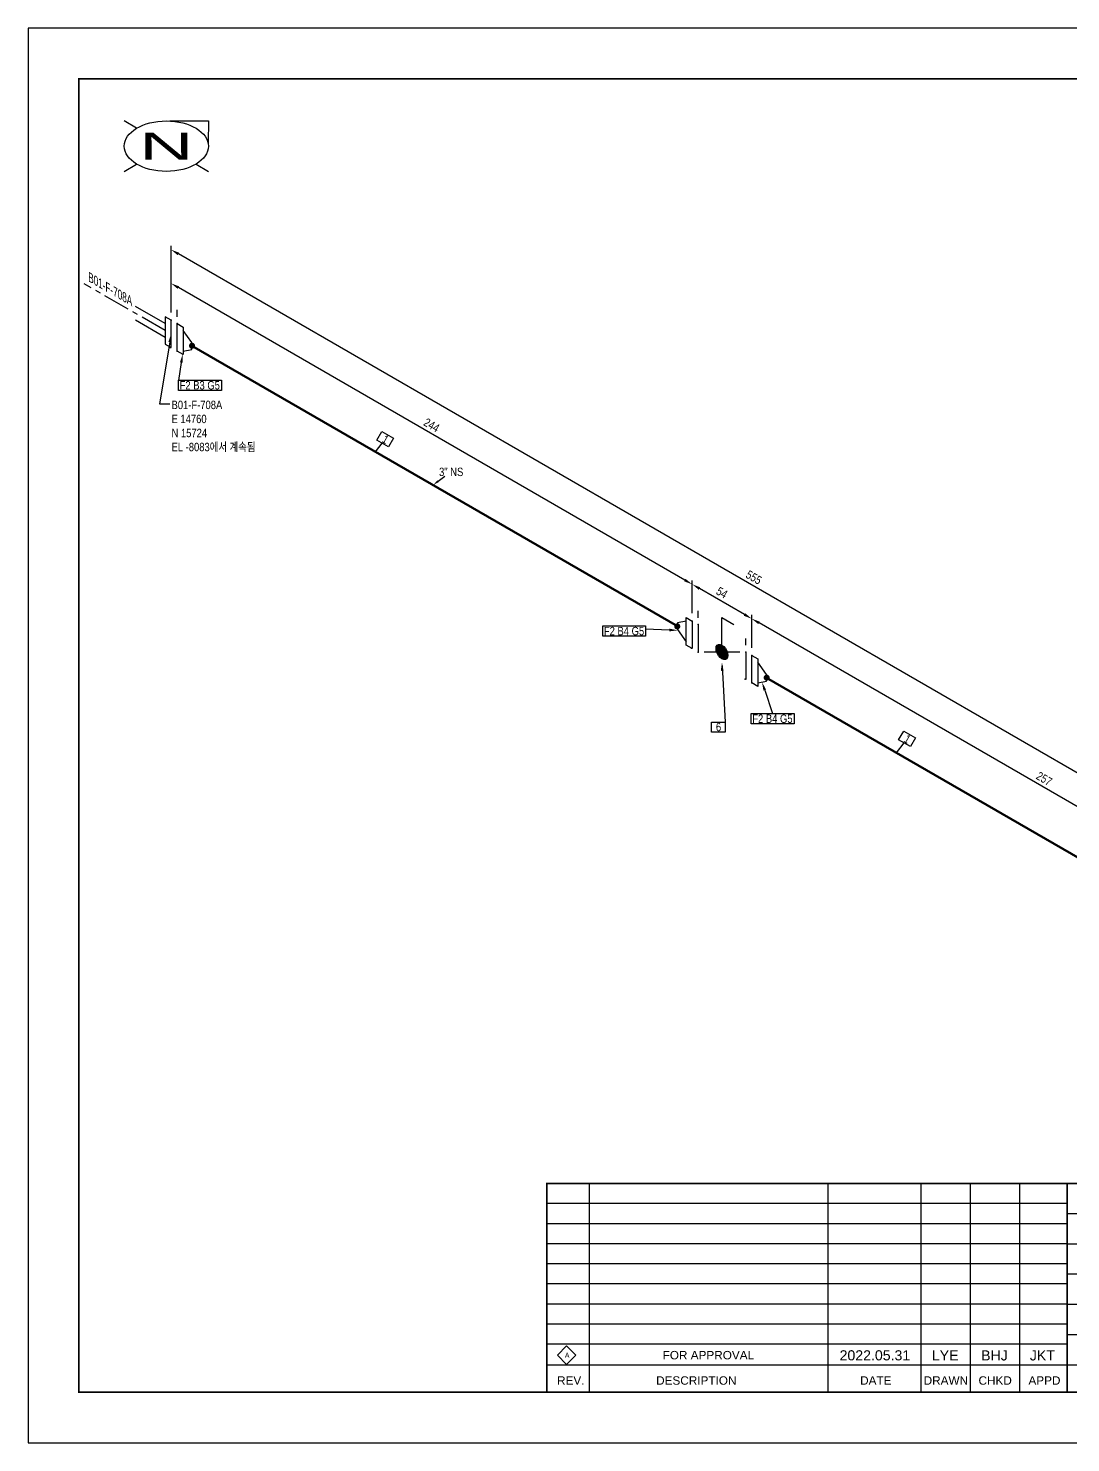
# Model space of a CAD drawing. Header units: millimetres. Extents: x 0 to 594, y 0 to 420.
# Drawn here: x 0 to 309.6, y 0 to 420 of the extents above; entities that cross this region are included whole.
import ezdxf
from ezdxf import colors
from ezdxf.entities.mleader import LeaderData, LeaderLine
from ezdxf.enums import TextEntityAlignment as Align
from ezdxf.math import Vec2, Vec3

# ---------------------------------------------------------------- set-up
doc = ezdxf.new("R2010")
doc.units = ezdxf.units.MM
doc.header["$LTSCALE"] = 0.25
doc.linetypes.add('CENTER', pattern=[50.8, 31.75, -6.35, 6.35, -6.35])
doc.linetypes.add('DASHED2', pattern=[9.525, 6.35, -3.175])
for name, color, linetype in [('TITLE', 7, 'Continuous'), ('기기', 6, 'Continuous'), ('밸브', 4, 'Continuous'), ('연속', 7, 'DASHED2'), ('열 추적 선', 7, 'CENTER'), ('용접', 1, 'Continuous'), ('주석', 7, 'Continuous'), ('치수', 1, 'Continuous')]:
    doc.layers.add(name, color=color, linetype=linetype)
doc.layers.add('파이프', color=3, linetype='Continuous', lineweight=70)
doc.styles.add('AdskIsoAnnotation', font='arial.ttf', dxfattribs={"width": 0.8, "height": 1})
doc.styles.add('AdskIsoMetric', font='arial.ttf', dxfattribs={"width": 0.8, "height": 2.5})
doc.styles.add('AdskIsoMetric-30', font='arial.ttf', dxfattribs={"width": 0.8, "height": 2.5})
doc.styles.add('FF1', font='arial.ttf')
doc.styles.add('RomanS', font='arial.ttf')
doc.styles.get("Standard").update_dxf_attribs({"font": 'arial.ttf'})
doc.dimstyles.new('AdskIsoMetric', dxfattribs={"dimtxt": 2.5, "dimasz": 2.5, "dimexe": 1, "dimexo": 2, "dimgap": 0.8, "dimtad": 1, "dimdec": 0, "dimrnd": 1, "dimzin": 0, "dimdsep": 46, "dimtxsty": 'AdskIsoMetric', "dimcen": 0, "dimclrt": 7, "dimadec": 0, "dimazin": 0, "dimtfac": 1, "dimtdec": 0, "dimtmove": 1, "dimatfit": 3, "dimfxl": 0, "dimfrac": 2, "dimtolj": 1, "dimtzin": 0, "dimarcsym": 0})

# ---------------------------------------------------------------- blocks, each defined once
blk = doc.blocks.new('플랜지WN-1-IsoRight')
at = {"color": 0, "linetype": 'ByBlock', "lineweight": -2, "extrusion": (0.707107, 0.408248, -0.57735)}
for p, q in [((0.022, 0.14), (-0.11, 0.115)), ((-0.11, 0.115), (-0.11, 0.013)), ((-0.11, 0.013), (0.022, -0.166)), ((0.022, 0.191), (0.11, 0.14)), ((0.022, -0.217), (0.022, 0.191)), ((0.11, 0.14), (0.11, -0.268)), ((0.11, -0.268), (0.022, -0.217))]:
    blk.add_line(p, q, dxfattribs=at)
blk = doc.blocks.new('개스킷-1-IsoRight')
at = {"color": 0, "linetype": 'ByBlock', "lineweight": -2, "extrusion": (1, 0, 0)}
for p in [(-0.044, 0.23), (0.044, 0.179), (-0.053, -0.174), (0.044, -0.23)]:
    blk.add_point(p, dxfattribs=at)
blk = doc.blocks.new('버터플라이 밸브-1-IsoRight')
blk.add_hatch(color=256).paths.add_polyline_path([(-0.088, 0.051), (-0.088, 0.052), (-0.088, 0.052), (-0.088, 0.053), (-0.088, 0.053), (-0.088, 0.054), (-0.088, 0.055), (-0.088, 0.055), (-0.088, 0.056), (-0.088, 0.056), (-0.088, 0.057), (-0.087, 0.058), (-0.087, 0.058), (-0.087, 0.059), (-0.087, 0.059), (-0.087, 0.06), (-0.087, 0.061), (-0.087, 0.061), (-0.087, 0.062), (-0.087, 0.062), (-0.087, 0.063), (-0.087, 0.063), (-0.086, 0.064), (-0.086, 0.065), (-0.086, 0.065), (-0.086, 0.066), (-0.086, 0.066), (-0.086, 0.067), (-0.086, 0.068), (-0.086, 0.068), (-0.086, 0.069), (-0.086, 0.069), (-0.086, 0.07), (-0.085, 0.071), (-0.085, 0.071), (-0.085, 0.072), (-0.085, 0.072), (-0.085, 0.073), (-0.085, 0.074), (-0.085, 0.074), (-0.085, 0.075), (-0.085, 0.075), (-0.085, 0.076), (-0.085, 0.077), (-0.085, 0.077), (-0.084, 0.078), (-0.084, 0.078), (-0.084, 0.079), (-0.084, 0.079), (-0.084, 0.08), (-0.084, 0.08), (-0.084, 0.081), (-0.084, 0.081), (-0.083, 0.081), (-0.083, 0.082), (-0.083, 0.082), (-0.083, 0.083), (-0.082, 0.083), (-0.082, 0.084), (-0.082, 0.084), (-0.082, 0.084), (-0.081, 0.085), (-0.081, 0.085), (-0.081, 0.086), (-0.08, 0.086), (-0.08, 0.087), (-0.08, 0.087), (-0.08, 0.087), (-0.079, 0.088), (-0.079, 0.088), (-0.079, 0.089), (-0.079, 0.089), (-0.078, 0.09), (-0.078, 0.09), (-0.078, 0.09), (-0.078, 0.091), (-0.077, 0.091), (-0.077, 0.092), (-0.077, 0.092), (-0.077, 0.093), (-0.076, 0.093), (-0.076, 0.093), (-0.076, 0.094), (-0.076, 0.094), (-0.075, 0.095), (-0.075, 0.095), (-0.075, 0.096), (-0.075, 0.096), (-0.074, 0.097), (-0.074, 0.097), (-0.074, 0.097), (-0.074, 0.098), (-0.073, 0.098), (-0.073, 0.099), (-0.073, 0.099), (-0.073, 0.1), (-0.072, 0.1), (-0.072, 0.1), (-0.072, 0.101), (-0.072, 0.101), (-0.072, 0.101), (-0.071, 0.102), (-0.071, 0.102), (-0.07, 0.102), (-0.07, 0.102), (-0.07, 0.102), (-0.069, 0.103), (-0.069, 0.103), (-0.068, 0.103), (-0.068, 0.103), (-0.068, 0.104), (-0.067, 0.104), (-0.067, 0.104), (-0.066, 0.104), (-0.066, 0.105), (-0.066, 0.105), (-0.065, 0.105), (-0.065, 0.105), (-0.064, 0.105), (-0.064, 0.106), (-0.064, 0.106), (-0.063, 0.106), (-0.063, 0.106), (-0.062, 0.107), (-0.062, 0.107), (-0.062, 0.107), (-0.061, 0.107), (-0.061, 0.107), (-0.06, 0.108), (-0.06, 0.108), (-0.06, 0.108), (-0.059, 0.108), (-0.059, 0.109), (-0.058, 0.109), (-0.058, 0.109), (-0.058, 0.109), (-0.057, 0.11), (-0.057, 0.11), (-0.056, 0.11), (-0.056, 0.11), (-0.056, 0.11), (-0.055, 0.111), (-0.055, 0.111), (-0.054, 0.111), (-0.054, 0.111), (-0.054, 0.112), (-0.053, 0.112), (-0.053, 0.112), (-0.052, 0.112), (-0.052, 0.113), (-0.052, 0.113), (-0.051, 0.113), (-0.051, 0.113), (-0.05, 0.113), (-0.05, 0.113), (-0.049, 0.113), (-0.049, 0.113), (-0.048, 0.113), (-0.048, 0.113), (-0.047, 0.113), (-0.047, 0.113), (-0.046, 0.113), (-0.046, 0.113), (-0.045, 0.113), (-0.045, 0.113), (-0.044, 0.113), (-0.044, 0.113), (-0.043, 0.113), (-0.043, 0.113), (-0.042, 0.113), (-0.042, 0.113), (-0.041, 0.113), (-0.041, 0.113), (-0.04, 0.113), (-0.04, 0.113), (-0.039, 0.113), (-0.039, 0.113), (-0.038, 0.113), (-0.038, 0.113), (-0.037, 0.113), (-0.037, 0.113), (-0.036, 0.113), (-0.036, 0.113), (-0.035, 0.113), (-0.035, 0.113), (-0.034, 0.113), (-0.034, 0.113), (-0.033, 0.113), (-0.033, 0.113), (-0.032, 0.113), (-0.032, 0.113), (-0.031, 0.113), (-0.031, 0.113), (-0.03, 0.113), (-0.03, 0.113), (-0.029, 0.113), (-0.029, 0.113), (-0.028, 0.113), (-0.028, 0.113), (-0.027, 0.113), (-0.027, 0.113), (-0.027, 0.113), (-0.026, 0.112), (-0.026, 0.112), (-0.025, 0.112), (-0.025, 0.112), (-0.024, 0.112), (-0.023, 0.111), (-0.023, 0.111), (-0.022, 0.111), (-0.022, 0.111), (-0.021, 0.11), (-0.021, 0.11), (-0.02, 0.11), (-0.02, 0.11), (-0.019, 0.11), (-0.018, 0.109), (-0.018, 0.109), (-0.017, 0.109), (-0.017, 0.109), (-0.016, 0.108), (-0.016, 0.108), (-0.015, 0.108), (-0.014, 0.108), (-0.014, 0.108), (-0.013, 0.107), (-0.013, 0.107), (-0.012, 0.107), (-0.012, 0.107), (-0.011, 0.106), (-0.011, 0.106), (-0.01, 0.106), (-0.009, 0.106), (-0.009, 0.106), (-0.008, 0.105), (-0.008, 0.105), (-0.007, 0.105), (-0.007, 0.105), (-0.006, 0.104), (-0.006, 0.104), (-0.005, 0.104), (-0.004, 0.104), (-0.004, 0.104), (-0.003, 0.103), (-0.003, 0.103), (-0.002, 0.103), (-0.002, 0.103), (-0.001, 0.103), (-0.001, 0.102), (0, 0.102), (0, 0.102), (0.001, 0.102), (0.001, 0.101), (0.002, 0.101), (0.002, 0.1), (0.003, 0.1), (0.003, 0.1), (0.004, 0.099), (0.004, 0.099), (0.005, 0.098), (0.006, 0.098), (0.006, 0.097), (0.007, 0.097), (0.007, 0.097), (0.008, 0.096), (0.008, 0.096), (0.009, 0.095), (0.009, 0.095), (0.01, 0.094), (0.011, 0.094), (0.011, 0.094), (0.012, 0.093), (0.012, 0.093), (0.013, 0.092), (0.013, 0.092), (0.014, 0.091), (0.014, 0.091), (0.015, 0.091), (0.016, 0.09), (0.016, 0.09), (0.017, 0.089), (0.017, 0.089), (0.018, 0.089), (0.018, 0.088), (0.019, 0.088), (0.02, 0.087), (0.02, 0.087), (0.021, 0.086), (0.021, 0.086), (0.022, 0.086), (0.022, 0.085), (0.023, 0.085), (0.023, 0.084), (0.024, 0.084), (0.025, 0.083), (0.025, 0.083), (0.026, 0.083), (0.026, 0.082), (0.027, 0.082), (0.027, 0.081), (0.027, 0.081), (0.028, 0.081), (0.028, 0.08), (0.029, 0.08), (0.029, 0.079), (0.03, 0.078), (0.03, 0.078), (0.031, 0.077), (0.031, 0.077), (0.032, 0.076), (0.032, 0.075), (0.033, 0.075), (0.033, 0.074), (0.034, 0.074), (0.034, 0.073), (0.035, 0.073), (0.035, 0.072), (0.036, 0.071), (0.036, 0.071), (0.037, 0.07), (0.037, 0.07), (0.038, 0.069), (0.038, 0.068), (0.039, 0.068), (0.039, 0.067), (0.04, 0.067), (0.04, 0.066), (0.041, 0.065), (0.041, 0.065), (0.042, 0.064), (0.042, 0.064), (0.043, 0.063), (0.043, 0.063), (0.044, 0.062), (0.044, 0.061), (0.045, 0.061), (0.045, 0.06), (0.046, 0.06), (0.046, 0.059), (0.047, 0.058), (0.047, 0.058), (0.048, 0.057), (0.048, 0.057), (0.049, 0.056), (0.049, 0.056), (0.05, 0.055), (0.05, 0.054), (0.051, 0.054), (0.051, 0.053), (0.052, 0.053), (0.052, 0.053), (0.052, 0.052), (0.053, 0.051), (0.053, 0.051), (0.054, 0.05), (0.054, 0.049), (0.054, 0.048), (0.055, 0.048), (0.055, 0.047), (0.056, 0.046), (0.056, 0.046), (0.056, 0.045), (0.057, 0.044), (0.057, 0.044), (0.058, 0.043), (0.058, 0.042), (0.058, 0.042), (0.059, 0.041), (0.059, 0.04), (0.06, 0.039), (0.06, 0.039), (0.06, 0.038), (0.061, 0.037), (0.061, 0.037), (0.062, 0.036), (0.062, 0.035), (0.062, 0.035), (0.063, 0.034), (0.063, 0.033), (0.064, 0.033), (0.064, 0.032), (0.064, 0.031), (0.065, 0.03), (0.065, 0.03), (0.066, 0.029), (0.066, 0.028), (0.066, 0.028), (0.067, 0.027), (0.067, 0.026), (0.068, 0.026), (0.068, 0.025), (0.068, 0.024), (0.069, 0.024), (0.069, 0.023), (0.07, 0.022), (0.07, 0.021), (0.07, 0.021), (0.071, 0.02), (0.071, 0.019), (0.072, 0.019), (0.072, 0.019), (0.072, 0.018), (0.072, 0.017), (0.072, 0.017), (0.073, 0.016), (0.073, 0.015), (0.073, 0.014), (0.073, 0.014), (0.074, 0.013), (0.074, 0.012), (0.074, 0.011), (0.074, 0.011), (0.075, 0.01), (0.075, 0.009), (0.075, 0.009), (0.075, 0.008), (0.076, 0.007), (0.076, 0.006), (0.076, 0.006), (0.076, 0.005), (0.077, 0.004), (0.077, 0.003), (0.077, 0.003), (0.077, 0.002), (0.078, 0.001), (0.078, 0), (0.078, 0), (0.078, -0.001), (0.079, -0.002), (0.079, -0.002), (0.079, -0.003), (0.079, -0.004), (0.08, -0.005), (0.08, -0.005), (0.08, -0.006), (0.08, -0.007), (0.081, -0.008), (0.081, -0.008), (0.081, -0.009), (0.082, -0.01), (0.082, -0.01), (0.082, -0.011), (0.082, -0.012), (0.083, -0.013), (0.083, -0.013), (0.083, -0.014), (0.083, -0.015), (0.084, -0.016), (0.084, -0.016), (0.084, -0.017), (0.084, -0.017), (0.084, -0.018), (0.084, -0.018), (0.084, -0.019), (0.084, -0.02), (0.085, -0.02), (0.085, -0.021), (0.085, -0.022), (0.085, -0.023), (0.085, -0.023), (0.085, -0.024), (0.085, -0.025), (0.085, -0.025), (0.085, -0.026), (0.085, -0.027), (0.085, -0.027), (0.085, -0.028), (0.086, -0.029), (0.086, -0.029), (0.086, -0.03), (0.086, -0.031), (0.086, -0.032), (0.086, -0.032), (0.086, -0.033), (0.086, -0.034), (0.086, -0.034), (0.086, -0.035), (0.086, -0.036), (0.087, -0.036), (0.087, -0.037), (0.087, -0.038), (0.087, -0.039), (0.087, -0.039), (0.087, -0.04), (0.087, -0.041), (0.087, -0.041), (0.087, -0.042), (0.087, -0.043), (0.087, -0.043), (0.088, -0.044), (0.088, -0.045), (0.088, -0.045), (0.088, -0.046), (0.088, -0.047), (0.088, -0.048), (0.088, -0.048), (0.088, -0.049), (0.088, -0.05), (0.088, -0.05), (0.088, -0.051), (0.088, -0.051), (0.088, -0.052), (0.088, -0.052), (0.088, -0.053), (0.088, -0.053), (0.088, -0.054), (0.088, -0.055), (0.088, -0.055), (0.088, -0.056), (0.088, -0.056), (0.088, -0.057), (0.087, -0.058), (0.087, -0.058), (0.087, -0.059), (0.087, -0.059), (0.087, -0.06), (0.087, -0.061), (0.087, -0.061), (0.087, -0.062), (0.087, -0.062), (0.087, -0.063), (0.087, -0.063), (0.086, -0.064), (0.086, -0.065), (0.086, -0.065), (0.086, -0.066), (0.086, -0.066), (0.086, -0.067), (0.086, -0.068), (0.086, -0.068), (0.086, -0.069), (0.086, -0.069), (0.086, -0.07), (0.085, -0.071), (0.085, -0.071), (0.085, -0.072), (0.085, -0.072), (0.085, -0.073), (0.085, -0.074), (0.085, -0.074), (0.085, -0.075), (0.085, -0.075), (0.085, -0.076), (0.085, -0.077), (0.085, -0.077), (0.084, -0.078), (0.084, -0.078), (0.084, -0.079), (0.084, -0.079), (0.084, -0.08), (0.084, -0.08), (0.084, -0.081), (0.084, -0.081), (0.083, -0.081), (0.083, -0.082), (0.083, -0.082), (0.083, -0.083), (0.082, -0.083), (0.082, -0.084), (0.082, -0.084), (0.082, -0.084), (0.081, -0.085), (0.081, -0.085), (0.081, -0.086), (0.08, -0.086), (0.08, -0.087), (0.08, -0.087), (0.08, -0.087), (0.079, -0.088), (0.079, -0.088), (0.079, -0.089), (0.079, -0.089), (0.078, -0.09), (0.078, -0.09), (0.078, -0.09), (0.078, -0.091), (0.077, -0.091), (0.077, -0.092), (0.077, -0.092), (0.077, -0.093), (0.076, -0.093), (0.076, -0.093), (0.076, -0.094), (0.076, -0.094), (0.075, -0.095), (0.075, -0.095), (0.075, -0.096), (0.075, -0.096), (0.074, -0.097), (0.074, -0.097), (0.074, -0.097), (0.074, -0.098), (0.073, -0.098), (0.073, -0.099), (0.073, -0.099), (0.073, -0.1), (0.072, -0.1), (0.072, -0.1), (0.072, -0.101), (0.072, -0.101), (0.072, -0.101), (0.071, -0.102), (0.071, -0.102), (0.07, -0.102), (0.07, -0.102), (0.07, -0.102), (0.069, -0.103), (0.069, -0.103), (0.068, -0.103), (0.068, -0.103), (0.068, -0.104), (0.067, -0.104), (0.067, -0.104), (0.066, -0.104), (0.066, -0.105), (0.066, -0.105), (0.065, -0.105), (0.065, -0.105), (0.064, -0.105), (0.064, -0.106), (0.064, -0.106), (0.063, -0.106), (0.063, -0.106), (0.062, -0.107), (0.062, -0.107), (0.062, -0.107), (0.061, -0.107), (0.061, -0.107), (0.06, -0.108), (0.06, -0.108), (0.06, -0.108), (0.059, -0.108), (0.059, -0.109), (0.058, -0.109), (0.058, -0.109), (0.058, -0.109), (0.057, -0.11), (0.057, -0.11), (0.056, -0.11), (0.056, -0.11), (0.056, -0.11), (0.055, -0.111), (0.055, -0.111), (0.054, -0.111), (0.054, -0.111), (0.054, -0.112), (0.053, -0.112), (0.053, -0.112), (0.052, -0.112), (0.052, -0.113), (0.052, -0.113), (0.051, -0.113), (0.051, -0.113), (0.05, -0.113), (0.05, -0.113), (0.049, -0.113), (0.049, -0.113), (0.048, -0.113), (0.048, -0.113), (0.047, -0.113), (0.047, -0.113), (0.046, -0.113), (0.046, -0.113), (0.045, -0.113), (0.045, -0.113), (0.044, -0.113), (0.044, -0.113), (0.043, -0.113), (0.043, -0.113), (0.042, -0.113), (0.042, -0.113), (0.041, -0.113), (0.041, -0.113), (0.04, -0.113), (0.04, -0.113), (0.039, -0.113), (0.039, -0.113), (0.038, -0.113), (0.038, -0.113), (0.037, -0.113), (0.037, -0.113), (0.036, -0.113), (0.036, -0.113), (0.035, -0.113), (0.035, -0.113), (0.034, -0.113), (0.034, -0.113), (0.033, -0.113), (0.033, -0.113), (0.032, -0.113), (0.032, -0.113), (0.031, -0.113), (0.031, -0.113), (0.03, -0.113), (0.03, -0.113), (0.029, -0.113), (0.029, -0.113), (0.028, -0.113), (0.028, -0.113), (0.027, -0.113), (0.027, -0.113), (0.027, -0.113), (0.026, -0.112), (0.026, -0.112), (0.025, -0.112), (0.025, -0.112), (0.024, -0.112), (0.023, -0.111), (0.023, -0.111), (0.022, -0.111), (0.022, -0.111), (0.021, -0.11), (0.021, -0.11), (0.02, -0.11), (0.02, -0.11), (0.019, -0.11), (0.018, -0.109), (0.018, -0.109), (0.017, -0.109), (0.017, -0.109), (0.016, -0.108), (0.016, -0.108), (0.015, -0.108), (0.014, -0.108), (0.014, -0.108), (0.013, -0.107), (0.013, -0.107), (0.012, -0.107), (0.012, -0.107), (0.011, -0.106), (0.011, -0.106), (0.01, -0.106), (0.009, -0.106), (0.009, -0.106), (0.008, -0.105), (0.008, -0.105), (0.007, -0.105), (0.007, -0.105), (0.006, -0.104), (0.006, -0.104), (0.005, -0.104), (0.004, -0.104), (0.004, -0.104), (0.003, -0.103), (0.003, -0.103), (0.002, -0.103), (0.002, -0.103), (0.001, -0.103), (0.001, -0.102), (0, -0.102), (0, -0.102), (-0.001, -0.102), (-0.001, -0.101), (-0.002, -0.101), (-0.002, -0.1), (-0.003, -0.1), (-0.003, -0.1), (-0.004, -0.099), (-0.004, -0.099), (-0.005, -0.098), (-0.006, -0.098), (-0.006, -0.097), (-0.007, -0.097), (-0.007, -0.097), (-0.008, -0.096), (-0.008, -0.096), (-0.009, -0.095), (-0.009, -0.095), (-0.01, -0.094), (-0.011, -0.094), (-0.011, -0.094), (-0.012, -0.093), (-0.012, -0.093), (-0.013, -0.092), (-0.013, -0.092), (-0.014, -0.091), (-0.014, -0.091), (-0.015, -0.091), (-0.016, -0.09), (-0.016, -0.09), (-0.017, -0.089), (-0.017, -0.089), (-0.018, -0.089), (-0.018, -0.088), (-0.019, -0.088), (-0.02, -0.087), (-0.02, -0.087), (-0.021, -0.086), (-0.021, -0.086), (-0.022, -0.086), (-0.022, -0.085), (-0.023, -0.085), (-0.023, -0.084), (-0.024, -0.084), (-0.025, -0.083), (-0.025, -0.083), (-0.026, -0.083), (-0.026, -0.082), (-0.027, -0.082), (-0.027, -0.081), (-0.027, -0.081), (-0.028, -0.081), (-0.028, -0.08), (-0.029, -0.08), (-0.029, -0.079), (-0.03, -0.078), (-0.03, -0.078), (-0.031, -0.077), (-0.031, -0.077), (-0.032, -0.076), (-0.032, -0.075), (-0.033, -0.075), (-0.033, -0.074), (-0.034, -0.074), (-0.034, -0.073), (-0.035, -0.073), (-0.035, -0.072), (-0.036, -0.071), (-0.036, -0.071), (-0.037, -0.07), (-0.037, -0.07), (-0.038, -0.069), (-0.038, -0.068), (-0.039, -0.068), (-0.039, -0.067), (-0.04, -0.067), (-0.04, -0.066), (-0.041, -0.065), (-0.041, -0.065), (-0.042, -0.064), (-0.042, -0.064), (-0.043, -0.063), (-0.043, -0.063), (-0.044, -0.062), (-0.044, -0.061), (-0.045, -0.061), (-0.045, -0.06), (-0.046, -0.06), (-0.046, -0.059), (-0.047, -0.058), (-0.047, -0.058), (-0.048, -0.057), (-0.048, -0.057), (-0.049, -0.056), (-0.049, -0.056), (-0.05, -0.055), (-0.05, -0.054), (-0.051, -0.054), (-0.051, -0.053), (-0.052, -0.053), (-0.052, -0.053), (-0.052, -0.052), (-0.053, -0.051), (-0.053, -0.051), (-0.054, -0.05), (-0.054, -0.049), (-0.054, -0.048), (-0.055, -0.048), (-0.055, -0.047), (-0.056, -0.046), (-0.056, -0.046), (-0.056, -0.045), (-0.057, -0.044), (-0.057, -0.044), (-0.058, -0.043), (-0.058, -0.042), (-0.058, -0.042), (-0.059, -0.041), (-0.059, -0.04), (-0.06, -0.039), (-0.06, -0.039), (-0.06, -0.038), (-0.061, -0.037), (-0.061, -0.037), (-0.062, -0.036), (-0.062, -0.035), (-0.062, -0.035), (-0.063, -0.034), (-0.063, -0.033), (-0.064, -0.033), (-0.064, -0.032), (-0.064, -0.031), (-0.065, -0.03), (-0.065, -0.03), (-0.066, -0.029), (-0.066, -0.028), (-0.066, -0.028), (-0.067, -0.027), (-0.067, -0.026), (-0.068, -0.026), (-0.068, -0.025), (-0.068, -0.024), (-0.069, -0.024), (-0.069, -0.023), (-0.07, -0.022), (-0.07, -0.021), (-0.07, -0.021), (-0.071, -0.02), (-0.071, -0.019), (-0.072, -0.019), (-0.072, -0.019), (-0.072, -0.018), (-0.072, -0.017), (-0.072, -0.017), (-0.073, -0.016), (-0.073, -0.015), (-0.073, -0.014), (-0.073, -0.014), (-0.074, -0.013), (-0.074, -0.012), (-0.074, -0.011), (-0.074, -0.011), (-0.075, -0.01), (-0.075, -0.009), (-0.075, -0.009), (-0.075, -0.008), (-0.076, -0.007), (-0.076, -0.006), (-0.076, -0.006), (-0.076, -0.005), (-0.077, -0.004), (-0.077, -0.003), (-0.077, -0.003), (-0.077, -0.002), (-0.078, -0.001), (-0.078, 0), (-0.078, 0), (-0.078, 0.001), (-0.079, 0.002), (-0.079, 0.002), (-0.079, 0.003), (-0.079, 0.004), (-0.08, 0.005), (-0.08, 0.005), (-0.08, 0.006), (-0.08, 0.007), (-0.081, 0.008), (-0.081, 0.008), (-0.081, 0.009), (-0.082, 0.01), (-0.082, 0.01), (-0.082, 0.011), (-0.082, 0.012), (-0.083, 0.013), (-0.083, 0.013), (-0.083, 0.014), (-0.083, 0.015), (-0.084, 0.016), (-0.084, 0.016), (-0.084, 0.017), (-0.084, 0.017), (-0.084, 0.018), (-0.084, 0.018), (-0.084, 0.019), (-0.084, 0.02), (-0.085, 0.02), (-0.085, 0.021), (-0.085, 0.022), (-0.085, 0.023), (-0.085, 0.023), (-0.085, 0.024), (-0.085, 0.025), (-0.085, 0.025), (-0.085, 0.026), (-0.085, 0.027), (-0.085, 0.027), (-0.085, 0.028), (-0.086, 0.029), (-0.086, 0.029), (-0.086, 0.03), (-0.086, 0.031), (-0.086, 0.032), (-0.086, 0.032), (-0.086, 0.033), (-0.086, 0.034), (-0.086, 0.034), (-0.086, 0.035), (-0.086, 0.036), (-0.087, 0.036), (-0.087, 0.037), (-0.087, 0.038), (-0.087, 0.039), (-0.087, 0.039), (-0.087, 0.04), (-0.087, 0.041), (-0.087, 0.041), (-0.087, 0.042), (-0.087, 0.043), (-0.087, 0.043), (-0.088, 0.044), (-0.088, 0.045), (-0.088, 0.045), (-0.088, 0.046), (-0.088, 0.047), (-0.088, 0.048), (-0.088, 0.048), (-0.088, 0.049), (-0.088, 0.05), (-0.088, 0.05)], flags=0)
at = {"color": 0, "linetype": 'ByBlock', "lineweight": -2, "extrusion": (0.707107, 0.408248, -0.57735)}
for p, q in [((-0.354, 0.408), (-0.354, 0)), ((0.265, 0), (-0.265, 0)), ((-0.088, 0.051), (-0.084, 0.08)), ((-0.084, 0.017), (-0.088, 0.051)), ((-0.084, 0.08), (-0.072, 0.101)), ((-0.072, -0.019), (-0.084, 0.017)), ((-0.072, 0.101), (-0.052, 0.113)), ((-0.052, 0.113), (-0.027, 0.113)), ((-0.027, 0.113), (0, 0.102)), ((0, 0.102), (0.027, 0.081)), ((0.027, 0.081), (0.052, 0.053)), ((0.052, 0.053), (0.072, 0.019)), ((0.072, 0.019), (0.084, -0.017)), ((0.354, 0), (0.354, -0.408)), ((-0.052, -0.053), (-0.072, -0.019)), ((-0.027, -0.081), (-0.052, -0.053)), ((0, -0.102), (-0.027, -0.081)), ((0.027, -0.113), (0, -0.102)), ((0.052, -0.113), (0.027, -0.113)), ((0.072, -0.101), (0.052, -0.113)), ((0.084, -0.08), (0.072, -0.101)), ((0.084, -0.017), (0.088, -0.051)), ((0.088, -0.051), (0.084, -0.08))]:
    blk.add_line(p, q, dxfattribs=at)
blk = doc.blocks.new('Operator_Lever-1-IsoRight')
at = {"color": 0, "linetype": 'ByBlock', "lineweight": -2, "extrusion": (0.707107, 0.408248, -0.57735)}
for p, q in [((0, 0), (0, 0.51)), ((0, 0.51), (0.177, 0.408))]:
    blk.add_line(p, q, dxfattribs=at)
blk = doc.blocks.new('*D14')
at = {"layer": 'Defpoints', "color": 0}
for p in [(214.86, 244.68), (214.86, 233.77), (388.58, 133.47)]:
    blk.add_point(p, dxfattribs=at)
at = {"layer": '치수', "color": 0, "lineweight": -2}
for p, q in [((214.86, 236.08), (214.86, 245.84)), ((386.42, 145.64), (217.03, 243.43)), ((388.58, 135.78), (388.58, 145.54))]:
    blk.add_line(p, q, dxfattribs=at)
at = {"layer": '치수', "color": 0}
for points in [[(217.24, 243.8), (216.82, 243.07), (214.86, 244.68)], [(386.62, 146), (386.21, 145.28), (388.58, 144.39)]]:
    blk.add_solid(points, dxfattribs=at)
at = {"layer": '치수', "color": 7, "insert": (301.72, 197.15), "char_height": 2.5, "attachment_point": 5, "rotation": 330, "style": 'AdskIsoMetric-30'}
blk.add_mtext('\\A1;257', dxfattribs=at)
blk = doc.blocks.new('*D15')
at = {"layer": 'Defpoints', "color": 0}
for p in [(197.19, 254.89), (197.19, 243.97), (214.86, 233.77)]:
    blk.add_point(p, dxfattribs=at)
at = {"layer": '치수', "color": 0, "lineweight": -2}
for p, q in [((197.19, 246.28), (197.19, 256.05)), ((212.7, 245.93), (199.35, 253.64)), ((214.86, 236.08), (214.86, 245.84))]:
    blk.add_line(p, q, dxfattribs=at)
at = {"layer": '치수', "color": 0}
for points in [[(199.56, 254), (199.14, 253.28), (197.19, 254.89)], [(212.91, 246.3), (212.49, 245.57), (214.86, 244.68)]]:
    blk.add_solid(points, dxfattribs=at)
at = {"layer": '치수', "color": 7, "insert": (206.02, 252.4), "char_height": 2.5, "attachment_point": 5, "rotation": 330, "style": 'AdskIsoMetric-30'}
blk.add_mtext('\\A1;54', dxfattribs=at)
blk = doc.blocks.new('개스킷 해치 표식-1-IsoRight')
at = {"linetype": 'ByBlock', "lineweight": -2, "extrusion": (0.707107, 0.408248, -0.57735)}
blk.add_line((0, 0), (0, 0.102), dxfattribs=at)
blk = doc.blocks.new('*D16')
at = {"layer": 'Defpoints', "color": 0}
for p in [(42.42, 344.25), (42.42, 333.33), (197.19, 243.97)]:
    blk.add_point(p, dxfattribs=at)
at = {"layer": '치수', "color": 0, "lineweight": -2}
for p, q in [((42.42, 335.64), (42.42, 345.4)), ((195.02, 256.14), (44.58, 343)), ((197.19, 246.28), (197.19, 256.05))]:
    blk.add_line(p, q, dxfattribs=at)
at = {"layer": '치수', "color": 0}
for points in [[(44.79, 343.36), (44.38, 342.63), (42.42, 344.25)], [(195.23, 256.5), (194.81, 255.78), (197.19, 254.89)]]:
    blk.add_solid(points, dxfattribs=at)
at = {"layer": '치수', "color": 7, "insert": (119.8, 302.16), "char_height": 2.5, "attachment_point": 5, "rotation": 330, "style": 'AdskIsoMetric-30'}
blk.add_mtext('\\A1;244', dxfattribs=at)
blk = doc.blocks.new('*D17')
at = {"layer": 'Defpoints', "color": 0}
for p in [(42.42, 354.25), (42.42, 333.33), (388.58, 133.47)]:
    blk.add_point(p, dxfattribs=at)
at = {"layer": '치수', "color": 0, "lineweight": -2}
for p, q in [((42.42, 335.64), (42.42, 355.4)), ((386.42, 155.64), (44.58, 353)), ((388.58, 135.78), (388.58, 155.54))]:
    blk.add_line(p, q, dxfattribs=at)
at = {"layer": '치수', "color": 0}
for points in [[(44.79, 353.36), (44.38, 352.63), (42.42, 354.25)], [(386.62, 156), (386.21, 155.28), (388.58, 154.39)]]:
    blk.add_solid(points, dxfattribs=at)
at = {"layer": '치수', "color": 7, "insert": (215.5, 256.93), "char_height": 2.5, "attachment_point": 5, "rotation": 330, "style": 'AdskIsoMetric-30'}
blk.add_mtext('\\A1;555', dxfattribs=at)
blk = doc.blocks.new('Buttweld')
at = {"lineweight": -2}
blk.add_hatch(color=0, dxfattribs=at).paths.add_polyline_path([(0.044, -0.003), (0.043, 0.005), (0.041, 0.013), (0.038, 0.02), (0.033, 0.026), (0.028, 0.032), (0.021, 0.037), (0.014, 0.04), (0.007, 0.042), (-0.001, 0.043), (-0.009, 0.042), (-0.017, 0.04), (-0.024, 0.037), (-0.03, 0.032), (-0.036, 0.026), (-0.04, 0.02), (-0.044, 0.013), (-0.046, 0.005), (-0.047, -0.003), (-0.046, -0.01), (-0.044, -0.018), (-0.04, -0.025), (-0.036, -0.032), (-0.03, -0.037), (-0.024, -0.042), (-0.017, -0.045), (-0.009, -0.047), (-0.001, -0.048), (0.007, -0.047), (0.014, -0.045), (0.021, -0.042), (0.028, -0.037), (0.033, -0.032), (0.038, -0.025), (0.041, -0.018), (0.043, -0.01)], is_closed=False, flags=0)
blk = doc.blocks.new('AnnoRect')
at = {"color": 0, "linetype": 'ByBlock', "lineweight": -2}
blk.add_wipeout([(-0.81, -0.6), (-0.81, 0.6), (0.81, 0.6), (0.81, -0.6)], dxfattribs=at)
blk.add_lwpolyline([(-0.81, -0.6), (-0.81, 0.6), (0.81, 0.6), (0.81, -0.6)], close=True, dxfattribs=at)
at = {"color": 0, "linetype": 'ByBlock', "lineweight": -2, "style": 'AdskIsoAnnotation', "width": 0.8}
blk.add_attdef('XX', text='', height=1, dxfattribs=at).set_placement((0, 0), align=Align.MIDDLE_CENTER)
blk = doc.blocks.new('끝 장비-1-IsoLeft')
at = {"color": 0, "linetype": 'ByBlock', "lineweight": -2, "extrusion": (0, 0.816497, 0.57735)}
for p, q in [((-0.177, 0), (-0.619, 0.255)), ((0, 0.102), (-0.442, 0.357)), ((-0.265, -0.051), (0.088, 0.153)), ((0.177, 0.102), (-0.177, -0.102)), ((0.088, 0.153), (0.177, 0.102)), ((-0.177, -0.102), (-0.265, -0.051))]:
    blk.add_line(p, q, dxfattribs=at)

msp = doc.modelspace()

# ---------------------------------------------------------------- linework, layer by layer
at = {"color": 0, "linetype": 'ByBlock', "lineweight": 25}
for p, q in [((32.16, 390.3), (28.5, 392.5)), ((42, 392.48), (53.5, 392.5)), ((53.5, 392.5), (53.39, 386)), ((28.5, 377.5), (32.16, 379.7)), ((49.84, 379.7), (53.5, 377.5))]:
    msp.add_line(p, q, dxfattribs=at)
at = {"color": 0, "linetype": 'ByBlock', "lineweight": -2}
msp.add_line((41, 385), (41, 385), dxfattribs=at)
msp.add_line((41, 385), (41, 385), dxfattribs=at)
msp.add_line((41, 385), (41, 385), dxfattribs=at)
msp.add_line((41, 385), (41, 385), dxfattribs=at)
msp.add_line((41, 385), (41, 385), dxfattribs=at)
at = {"linetype": 'ByBlock', "lineweight": -2}
for p, q in [((166.56, 77), (166.56, 15.07)), ((237.42, 77), (237.42, 15.07)), ((265.08, 77), (265.08, 15.07)), ((279.72, 77), (279.72, 15.07)), ((294.36, 77), (294.36, 15.07))]:
    msp.add_line(p, q, dxfattribs=at)
for p, q in [((308.58, 71), (154, 71)), ((415, 68), (308.58, 68)), ((308.58, 65), (154, 65)), ((308.58, 59.08), (154, 59.08)), ((415, 59), (308.58, 59)), ((308.58, 53.08), (154, 53.08)), ((308.58, 47.15), (154, 47.15)), ((415, 50), (308.58, 50)), ((308.58, 41.15), (154, 41.15)), ((415, 41), (308.58, 41)), ((308.58, 35.23), (154, 35.23)), ((415, 32), (308.58, 32)), ((308.58, 29.23), (154, 29.23)), ((308.58, 23), (154, 23)), ((415, 23), (308.58, 23))]:
    msp.add_line(p, q)
at = {"linetype": 'ByBlock', "lineweight": -2, "const_width": 0.5}
for points in [[(415, 77), (154, 77), (154, 15)], [(308.58, 77), (308.58, 15.13)]]:
    msp.add_lwpolyline(points, dxfattribs=at)
at = {"color": 0, "linetype": 'ByBlock', "lineweight": 25}
msp.add_ellipse((41, 385), major_axis=(12.5, 0), ratio=0.6, dxfattribs=at)
at = {"layer": 'TITLE', "color": 7, "linetype": 'Continuous'}
msp.add_lwpolyline([(159.9, 23.26), (162.64, 26), (159.9, 28.74), (157.17, 26)], close=True, dxfattribs=at)
at = {"layer": '열 추적 선', "color": 1}
msp.add_line((40.65, 330.27), (16.62, 344.14), dxfattribs=at)
at = {"layer": '파이프'}
for points in [[(192.77, 242.44), (48.61, 325.67)], [(382.39, 132.96), (219.28, 227.13)]]:
    msp.add_lwpolyline(points, dxfattribs=at)

# ---------------------------------------------------------------- block references
at = {"layer": '밸브', "xscale": 20, "yscale": 20, "zscale": 20}
for name, p in [('개스킷-1-IsoRight', (43.3, 328.73)), ('플랜지WN-1-IsoRight', (194.98, 241.17)), ('개스킷-1-IsoRight', (198.07, 239.38)), ('Operator_Lever-1-IsoRight', (206.02, 234.79)), ('버터플라이 밸브-1-IsoRight', (206.02, 234.79)), ('개스킷-1-IsoRight', (213.98, 230.19))]:
    msp.add_blockref(name, p, dxfattribs=at)
for p, rotation in [((46.4, 326.95), 180), ((217.07, 228.41), 180.0000000000433)]:
    msp.add_blockref('플랜지WN-1-IsoRight', p, dxfattribs=dict(at, rotation=rotation))
at = {"layer": '연속', "xscale": -19.99999999999999, "yscale": 19.99999999999999, "zscale": 19.99999999999999, "rotation": 119.9999999999869}
msp.add_blockref('끝 장비-1-IsoLeft', (42.42, 329.25), dxfattribs=at)
at = {"layer": '용접', "xscale": 20, "yscale": 20, "zscale": 20, "rotation": 180}
for p in [(48.61, 325.67), (219.28, 227.13)]:
    msp.add_blockref('Buttweld', p, dxfattribs=at)
at = {"layer": '용접', "xscale": 20, "yscale": 20, "zscale": 20}
msp.add_blockref('Buttweld', (192.77, 242.44), dxfattribs=at)
at = {"layer": '치수', "xscale": 20, "yscale": 20, "zscale": 20}
for p in [(44.19, 334.31), (44.19, 334.31), (198.95, 244.95), (213.1, 236.79)]:
    msp.add_blockref('개스킷 해치 표식-1-IsoRight', p, dxfattribs=at)

# ---------------------------------------------------------------- texts
at = {"color": 0, "linetype": 'ByBlock', "lineweight": 40, "width": 2}
msp.add_text('N', height=8, dxfattribs=at).set_placement((41, 385), align=Align.MIDDLE_CENTER)
at = {"color": 7, "style": 'AdskIsoMetric'}
msp.add_text('FOR APPROVAL', height=2.5, dxfattribs=at).set_placement((201.99, 26), align=Align.MIDDLE_CENTER)
at = {"color": 7, "linetype": 'ByBlock', "lineweight": -2, "style": 'RomanS'}
for s, p in [('REV.', (161.12, 17.22)), ('DESCRIPTION', (198.4, 17.22)), ('DATE', (251.72, 17.22)), ('DRAWN', (272.53, 17.22)), ('CHKD', (287.17, 17.22)), ('APPD', (301.81, 17.22))]:
    msp.add_text(s, height=2.5, dxfattribs=at).set_placement(p, align=Align.CENTER)
at = {"color": 7}
for tag, p in [('2022.05.31', (251.45, 24.45)), ('LYE', (272.32, 24.42)), ('BHJ', (286.96, 24.42)), ('JKT', (301.18, 24.42))]:
    msp.add_attdef(tag, text='', height=3, dxfattribs=at).set_placement(p, align=Align.CENTER)
at = {"layer": 'TITLE', "color": 7, "linetype": 'Continuous', "style": 'FF1'}
msp.add_text('A', height=1.5, dxfattribs=at).set_placement((159.35, 25.22))
at = {"layer": '기기', "style": 'AdskIsoMetric-30', "oblique": 330, "width": 0.8}
msp.add_text('B01-F-708A', height=2.5, rotation=330, dxfattribs=at).set_placement((17.82, 344.91))
at = {"layer": '주석', "char_height": 2.5, "attachment_point": 7, "style": 'AdskIsoAnnotation'}
for s, insert in [('\\PB01-F-708A\\PE 14760\\PN 15724\\PEL -8083{\\fGulim|b0|i0|c129|p50;에서 계속됨}', (42.55, 294.14)), ('{\\Q0;3" NS}', (122, 287))]:
    msp.add_mtext(s, dxfattribs=dict(at, insert=insert))

# ---------------------------------------------------------------- dimensions: what is measured, and where the dimension line sits
at = {"layer": '치수'}
for base, p1, p2, text, override, picture, middle in [((42.42, 354.25), (388.58, 133.47), (42.42, 333.33), '555', {"dimtad": 0, "dimlfac": 1.388939, "dimtxsty": 'AdskIsoMetric-30', "dimse1": 0, "dimse2": 0, "dimsd1": 0, "dimsd2": 0, "dimtmove": 1}, '*D17', (215.5, 256.93)), ((42.42, 344.25), (197.19, 243.97), (42.42, 333.33), '244', {"dimtad": 0, "dimlfac": 1.364774, "dimtxsty": 'AdskIsoMetric-30', "dimse1": 0, "dimse2": 0, "dimsd1": 0, "dimsd2": 0, "dimtmove": 1}, '*D16', (119.8, 302.16)), ((197.19, 254.89), (214.86, 233.77), (197.19, 243.97), '54', {"dimtad": 0, "dimlfac": 2.650446, "dimtxsty": 'AdskIsoMetric-30', "dimse1": 0, "dimse2": 0, "dimsd1": 0, "dimsd2": 0, "dimtmove": 1}, '*D15', (206.02, 252.4)), ((214.86, 244.68), (388.58, 133.47), (214.86, 233.77), '257', {"dimtad": 0, "dimlfac": 1.282096, "dimtxsty": 'AdskIsoMetric-30', "dimse1": 0, "dimse2": 0, "dimsd1": 0, "dimsd2": 0, "dimtmove": 1}, '*D14', (301.72, 197.15))]:
    dim = msp.add_linear_dim(base=base, p1=p1, p2=p2, angle=150, text=text, dimstyle='AdskIsoMetric', override=override, dxfattribs=at)
    dim.commit()
    dim.dimension.update_dxf_attribs({"geometry": picture, "text_midpoint": middle, "dimtype": 160})

# ---------------------------------------------------------------- leaders
at = {"layer": '주석'}
ml = msp.add_multileader_mtext('Standard', dxfattribs=at)
ml.set_content('')
ml.set_leader_properties()
ml.build(insert=Vec2(0, 0))
ml.multileader.update_dxf_attribs({"dogleg_length": 3.06, "arrow_head_size": 2.5})
ctx = ml.context
ctx.base_point, ctx.arrow_head_size = Vec3(42.06, 308.52), 2.5
notes = []
notes.append((ctx, [(0, (1, 1, 0), (39, 308.52), (1, 0), 3.06, [(0, [(42.42, 329.25)], 0, [])])]))
ctx.mtext, ml.multileader.dxf.content_type = None, 0
ml = msp.add_multileader_mtext('Standard', dxfattribs=at)
ml.set_content('')
ml.set_leader_properties()
ml.build(insert=Vec2(0, 0))
ml.multileader.update_dxf_attribs({"dogleg_length": 0, "arrow_head_size": 2.5})
ctx = ml.context
ctx.base_point, ctx.arrow_head_size = Vec3(44.64, 315.45), 2.5
notes.append((ctx, [(0, (1, 1, 0), (44.64, 315.45), (-1, 0), 0, [(0, [(45.82, 323.2)], 0, [])])]))
ctx.mtext, ml.multileader.dxf.content_type = None, 0
ml = msp.add_multileader_mtext('Standard', dxfattribs=at)
ml.set_content('')
ml.set_leader_properties()
ml.build(insert=Vec2(0, 0))
ml.multileader.update_dxf_attribs({"dogleg_length": 0, "arrow_head_size": 0})
ctx = ml.context
ctx.base_point, ctx.arrow_head_size = Vec3(105.09, 296.8), 0
notes.append((ctx, [(0, (1, 1, 0), (105.09, 296.8), (-1, 0), 0, [(0, [(103.12, 294.2)], 0, [])])]))
ctx.mtext, ml.multileader.dxf.content_type = None, 0
ml = msp.add_multileader_mtext('Standard', dxfattribs=at)
ml.set_content('')
ml.set_leader_properties()
ml.build(insert=Vec2(0, 0))
ml.multileader.update_dxf_attribs({"dogleg_length": 0, "arrow_head_size": 1.97})
ctx = ml.context
ctx.base_point, ctx.arrow_head_size = Vec3(123.69, 287), 1.97
notes.append((ctx, [(0, (1, 1, 0), (123.69, 287), (-1, 0), 0, [(0, [(120.2, 284.34)], 0, [])])]))
ctx.mtext, ml.multileader.dxf.content_type = None, 0
ml = msp.add_multileader_mtext('Standard', dxfattribs=at)
ml.set_content('')
ml.set_leader_properties()
ml.build(insert=Vec2(0, 0))
ml.multileader.update_dxf_attribs({"dogleg_length": 0, "arrow_head_size": 2.5})
ctx = ml.context
ctx.base_point, ctx.arrow_head_size = Vec3(183.36, 241.55), 2.5
notes.append((ctx, [(0, (1, 1, 0), (183.36, 241.55), (-1, 0), 0, [(0, [(192.9, 241.24)], 0, [])])]))
ctx.mtext, ml.multileader.dxf.content_type = None, 0
ml = msp.add_multileader_mtext('Standard', dxfattribs=at)
ml.set_content('')
ml.set_leader_properties()
ml.build(insert=Vec2(0, 0))
ml.multileader.update_dxf_attribs({"dogleg_length": 0, "arrow_head_size": 2.5})
ctx = ml.context
ctx.base_point, ctx.arrow_head_size = Vec3(207.01, 214), 2.5
notes.append((ctx, [(0, (1, 1, 0), (207.01, 214), (-1, 0), 0, [(0, [(206.02, 231.73), (206.05, 230.71)], 0, [])])]))
ctx.mtext, ml.multileader.dxf.content_type = None, 0
ml = msp.add_multileader_mtext('Standard', dxfattribs=at)
ml.set_content('')
ml.set_leader_properties()
ml.build(insert=Vec2(0, 0))
ml.multileader.update_dxf_attribs({"dogleg_length": 0, "arrow_head_size": 2.5})
ctx = ml.context
ctx.base_point, ctx.arrow_head_size = Vec3(221.06, 216.55), 2.5
notes.append((ctx, [(0, (1, 1, 0), (221.06, 216.55), (-1, 0), 0, [(0, [(217.93, 225.85)], 0, [])])]))
ctx.mtext, ml.multileader.dxf.content_type = None, 0
ml = msp.add_multileader_mtext('Standard', dxfattribs=at)
ml.set_content('')
ml.set_leader_properties()
ml.build(insert=Vec2(0, 0))
ml.multileader.update_dxf_attribs({"dogleg_length": 0, "arrow_head_size": 0})
ctx = ml.context
ctx.base_point, ctx.arrow_head_size = Vec3(260.1, 207.79), 0
notes.append((ctx, [(0, (1, 1, 0), (260.1, 207.79), (-1, 0), 0, [(0, [(257.9, 204.83)], 0, [])])]))
ctx.mtext, ml.multileader.dxf.content_type = None, 0
for ctx, leaders in notes:
    for number, flags, end, landing, length, lines in leaders:
        leader = LeaderData()
        leader.index, (leader.has_last_leader_line, leader.has_dogleg_vector, leader.attachment_direction) = number, flags
        leader.last_leader_point, leader.dogleg_vector, leader.dogleg_length = Vec3(end), Vec3(landing), length
        for number, points, colour, breaks in lines:
            line = LeaderLine()
            line.index, line.vertices, line.color, line.breaks = number, Vec3.list(points), colors.encode_raw_color(colour), breaks
            leader.lines.append(line)
        ctx.leaders.append(leader)

# ---------------------------------------------------------------- next in the draw order: block references
ref = msp.add_blockref('AnnoRect', (51, 314), dxfattribs=dict(at, xscale=7.855166051660518, yscale=2.586971350613916, zscale=2.5))
ref.add_attrib('XX_001', 'F2 B3 G5', (44.96, 312.75), dxfattribs={"layer": '0', "color": 0, "linetype": 'ByBlock', "lineweight": -2, "height": 2.5, "style": 'AdskIsoAnnotation', "width": 0.8})
ref = msp.add_blockref('AnnoRect', (106, 298), dxfattribs=dict(at, xscale=2.500000000000001, yscale=2.500000000000001, zscale=2.500000000000001, rotation=329.9999999999854))
ref.add_attrib('XX_001', '1', (104.79, 297.25), dxfattribs={"layer": '0', "color": 0, "linetype": 'ByBlock', "lineweight": -2, "height": 2.5, "rotation": 330, "style": 'AdskIsoAnnotation', "width": 0.8})
ref = msp.add_blockref('AnnoRect', (177, 241), dxfattribs=dict(at, xscale=7.855166051660518, yscale=2.585266030013643, zscale=2.5))
ref.add_attrib('XX_001', 'F2 B4 G5', (170.96, 239.75), dxfattribs={"layer": '0', "color": 0, "linetype": 'ByBlock', "lineweight": -2, "height": 2.5, "style": 'AdskIsoAnnotation', "width": 0.8})
ref = msp.add_blockref('AnnoRect', (204.99, 212.5), dxfattribs=dict(at, xscale=2.5, yscale=2.5, zscale=2.5))
ref.add_attrib('XX_001', '6', (204.23, 211.27), dxfattribs={"layer": '0', "color": 0, "linetype": 'ByBlock', "lineweight": -2, "height": 2.5, "style": 'AdskIsoAnnotation', "width": 0.8})
ref = msp.add_blockref('AnnoRect', (261, 209), dxfattribs=dict(at, xscale=2.500000000000001, yscale=2.500000000000001, zscale=2.500000000000001, rotation=329.9999999999854))
ref.add_attrib('XX_001', '1', (259.79, 208.25), dxfattribs={"layer": '0', "color": 0, "linetype": 'ByBlock', "lineweight": -2, "height": 2.5, "rotation": 330, "style": 'AdskIsoAnnotation', "width": 0.8})

# ---------------------------------------------------------------- next in the draw order: linework, layer by layer
msp.add_lwpolyline([(0, 0), (594, 0), (594, 420), (0, 420)], close=True)
at = {"const_width": 0.5}
msp.add_lwpolyline([(15, 15), (579, 15), (579, 405), (15, 405)], close=True, dxfattribs=at)

# ---------------------------------------------------------------- next in the draw order: block references
at = {"layer": '주석'}
ref = msp.add_blockref('AnnoRect', (221.06, 215), dxfattribs=dict(at, xscale=7.855166051660518, yscale=2.585266030013643, zscale=2.5))
ref.add_attrib('XX_001', 'F2 B4 G5', (215.03, 213.75), dxfattribs={"layer": '0', "color": 0, "linetype": 'ByBlock', "lineweight": -2, "height": 2.5, "style": 'AdskIsoAnnotation', "width": 0.8})

doc.saveas('drawing.dxf')
